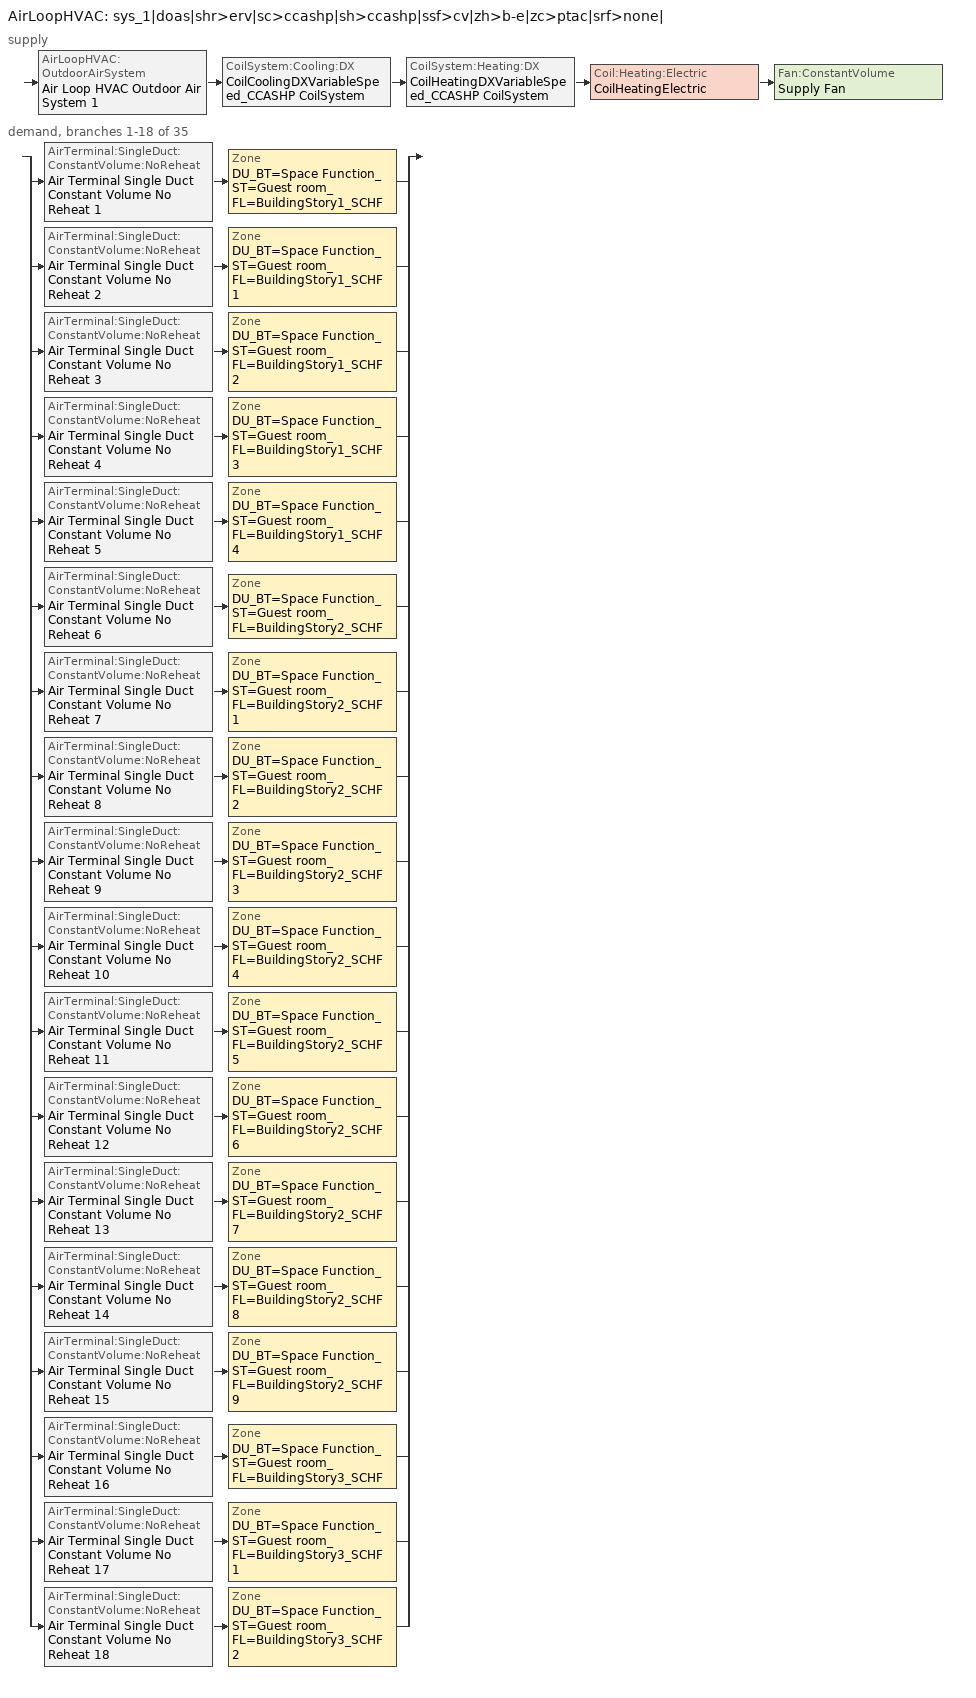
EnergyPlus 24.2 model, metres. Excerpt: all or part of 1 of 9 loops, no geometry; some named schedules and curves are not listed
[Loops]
AirLoopHVAC 'sys_1|doas|shr>erv|sc>ccashp|sh>ccashp|ssf>cv|zh>b-e|zc>ptac|srf>none|'
 supply: AirLoopHVAC:OutdoorAirSystem 'Air Loop HVAC Outdoor Air System 1' > CoilSystem:Cooling:DX 'CoilCoolingDXVariableSpeed_CCASHP CoilSystem' > CoilSystem:Heating:DX 'CoilHeatingDXVariableSpeed_CCASHP CoilSystem' > Coil:Heating:Electric 'CoilHeatingElectric' > Fan:ConstantVolume 'Supply Fan'
 demand, branches 1-18 of 35: split
  | AirTerminal:SingleDuct:ConstantVolume:NoReheat 'Air Terminal Single Duct Constant Volume No Reheat 1' > Zone 'DU_BT=Space Function_ST=Guest room_FL=BuildingStory1_SCHF'
  | AirTerminal:SingleDuct:ConstantVolume:NoReheat 'Air Terminal Single Duct Constant Volume No Reheat 2' > Zone 'DU_BT=Space Function_ST=Guest room_FL=BuildingStory1_SCHF 1'
  | AirTerminal:SingleDuct:ConstantVolume:NoReheat 'Air Terminal Single Duct Constant Volume No Reheat 3' > Zone 'DU_BT=Space Function_ST=Guest room_FL=BuildingStory1_SCHF 2'
  | AirTerminal:SingleDuct:ConstantVolume:NoReheat 'Air Terminal Single Duct Constant Volume No Reheat 4' > Zone 'DU_BT=Space Function_ST=Guest room_FL=BuildingStory1_SCHF 3'
  | AirTerminal:SingleDuct:ConstantVolume:NoReheat 'Air Terminal Single Duct Constant Volume No Reheat 5' > Zone 'DU_BT=Space Function_ST=Guest room_FL=BuildingStory1_SCHF 4'
  | AirTerminal:SingleDuct:ConstantVolume:NoReheat 'Air Terminal Single Duct Constant Volume No Reheat 6' > Zone 'DU_BT=Space Function_ST=Guest room_FL=BuildingStory2_SCHF'
  | AirTerminal:SingleDuct:ConstantVolume:NoReheat 'Air Terminal Single Duct Constant Volume No Reheat 7' > Zone 'DU_BT=Space Function_ST=Guest room_FL=BuildingStory2_SCHF 1'
  | AirTerminal:SingleDuct:ConstantVolume:NoReheat 'Air Terminal Single Duct Constant Volume No Reheat 8' > Zone 'DU_BT=Space Function_ST=Guest room_FL=BuildingStory2_SCHF 2'
  | AirTerminal:SingleDuct:ConstantVolume:NoReheat 'Air Terminal Single Duct Constant Volume No Reheat 9' > Zone 'DU_BT=Space Function_ST=Guest room_FL=BuildingStory2_SCHF 3'
  | AirTerminal:SingleDuct:ConstantVolume:NoReheat 'Air Terminal Single Duct Constant Volume No Reheat 10' > Zone 'DU_BT=Space Function_ST=Guest room_FL=BuildingStory2_SCHF 4'
  | AirTerminal:SingleDuct:ConstantVolume:NoReheat 'Air Terminal Single Duct Constant Volume No Reheat 11' > Zone 'DU_BT=Space Function_ST=Guest room_FL=BuildingStory2_SCHF 5'
  | AirTerminal:SingleDuct:ConstantVolume:NoReheat 'Air Terminal Single Duct Constant Volume No Reheat 12' > Zone 'DU_BT=Space Function_ST=Guest room_FL=BuildingStory2_SCHF 6'
  | AirTerminal:SingleDuct:ConstantVolume:NoReheat 'Air Terminal Single Duct Constant Volume No Reheat 13' > Zone 'DU_BT=Space Function_ST=Guest room_FL=BuildingStory2_SCHF 7'
  | AirTerminal:SingleDuct:ConstantVolume:NoReheat 'Air Terminal Single Duct Constant Volume No Reheat 14' > Zone 'DU_BT=Space Function_ST=Guest room_FL=BuildingStory2_SCHF 8'
  | AirTerminal:SingleDuct:ConstantVolume:NoReheat 'Air Terminal Single Duct Constant Volume No Reheat 15' > Zone 'DU_BT=Space Function_ST=Guest room_FL=BuildingStory2_SCHF 9'
  | AirTerminal:SingleDuct:ConstantVolume:NoReheat 'Air Terminal Single Duct Constant Volume No Reheat 16' > Zone 'DU_BT=Space Function_ST=Guest room_FL=BuildingStory3_SCHF'
  | AirTerminal:SingleDuct:ConstantVolume:NoReheat 'Air Terminal Single Duct Constant Volume No Reheat 17' > Zone 'DU_BT=Space Function_ST=Guest room_FL=BuildingStory3_SCHF 1'
  | AirTerminal:SingleDuct:ConstantVolume:NoReheat 'Air Terminal Single Duct Constant Volume No Reheat 18' > Zone 'DU_BT=Space Function_ST=Guest room_FL=BuildingStory3_SCHF 2'
[ZoneControl:Thermostat] Temperature Difference Between Cutout And Setpoint {deltaC}=0
Name | Zone or ZoneList | Control Type Schedule | Control 1
DU_BT=Space Function_ST=Guest room_FL=BuildingStory1_SCHF Thermostat | DU_BT=Space Function_ST=Guest room_FL=BuildingStory1_SCHF | DU_BT=Space Function_ST=Guest room_FL=BuildingStory1_SCHF Thermostat Schedule | Space Function Guest room Thermostat 83
DU_BT=Space Function_ST=Guest room_FL=BuildingStory1_SCHF 1 Thermostat | DU_BT=Space Function_ST=Guest room_FL=BuildingStory1_SCHF 1 | DU_BT=Space Function_ST=Guest room_FL=BuildingStory1_SCHF 1 Thermostat Schedule | Space Function Guest room Thermostat 86
DU_BT=Space Function_ST=Guest room_FL=BuildingStory1_SCHF 2 Thermostat | DU_BT=Space Function_ST=Guest room_FL=BuildingStory1_SCHF 2 | DU_BT=Space Function_ST=Guest room_FL=BuildingStory1_SCHF 2 Thermostat Schedule | Space Function Guest room Thermostat 93
DU_BT=Space Function_ST=Guest room_FL=BuildingStory1_SCHF 3 Thermostat | DU_BT=Space Function_ST=Guest room_FL=BuildingStory1_SCHF 3 | DU_BT=Space Function_ST=Guest room_FL=BuildingStory1_SCHF 3 Thermostat Schedule | Space Function Guest room Thermostat 94
DU_BT=Space Function_ST=Guest room_FL=BuildingStory1_SCHF 4 Thermostat | DU_BT=Space Function_ST=Guest room_FL=BuildingStory1_SCHF 4 | DU_BT=Space Function_ST=Guest room_FL=BuildingStory1_SCHF 4 Thermostat Schedule | Space Function Guest room Thermostat 97
DU_BT=Space Function_ST=Guest room_FL=BuildingStory2_SCHF Thermostat | DU_BT=Space Function_ST=Guest room_FL=BuildingStory2_SCHF | DU_BT=Space Function_ST=Guest room_FL=BuildingStory2_SCHF Thermostat Schedule | Space Function Guest room Thermostat 71
DU_BT=Space Function_ST=Guest room_FL=BuildingStory2_SCHF 1 Thermostat | DU_BT=Space Function_ST=Guest room_FL=BuildingStory2_SCHF 1 | DU_BT=Space Function_ST=Guest room_FL=BuildingStory2_SCHF 1 Thermostat Schedule | Space Function Guest room Thermostat 74
DU_BT=Space Function_ST=Guest room_FL=BuildingStory2_SCHF 2 Thermostat | DU_BT=Space Function_ST=Guest room_FL=BuildingStory2_SCHF 2 | DU_BT=Space Function_ST=Guest room_FL=BuildingStory2_SCHF 2 Thermostat Schedule | Space Function Guest room Thermostat 75
DU_BT=Space Function_ST=Guest room_FL=BuildingStory2_SCHF 3 Thermostat | DU_BT=Space Function_ST=Guest room_FL=BuildingStory2_SCHF 3 | DU_BT=Space Function_ST=Guest room_FL=BuildingStory2_SCHF 3 Thermostat Schedule | Space Function Guest room Thermostat 76
DU_BT=Space Function_ST=Guest room_FL=BuildingStory2_SCHF 4 Thermostat | DU_BT=Space Function_ST=Guest room_FL=BuildingStory2_SCHF 4 | DU_BT=Space Function_ST=Guest room_FL=BuildingStory2_SCHF 4 Thermostat Schedule | Space Function Guest room Thermostat 80
DU_BT=Space Function_ST=Guest room_FL=BuildingStory2_SCHF 5 Thermostat | DU_BT=Space Function_ST=Guest room_FL=BuildingStory2_SCHF 5 | DU_BT=Space Function_ST=Guest room_FL=BuildingStory2_SCHF 5 Thermostat Schedule | Space Function Guest room Thermostat 95
DU_BT=Space Function_ST=Guest room_FL=BuildingStory2_SCHF 6 Thermostat | DU_BT=Space Function_ST=Guest room_FL=BuildingStory2_SCHF 6 | DU_BT=Space Function_ST=Guest room_FL=BuildingStory2_SCHF 6 Thermostat Schedule | Space Function Guest room Thermostat 96
DU_BT=Space Function_ST=Guest room_FL=BuildingStory2_SCHF 7 Thermostat | DU_BT=Space Function_ST=Guest room_FL=BuildingStory2_SCHF 7 | DU_BT=Space Function_ST=Guest room_FL=BuildingStory2_SCHF 7 Thermostat Schedule | Space Function Guest room Thermostat 99
DU_BT=Space Function_ST=Guest room_FL=BuildingStory2_SCHF 8 Thermostat | DU_BT=Space Function_ST=Guest room_FL=BuildingStory2_SCHF 8 | DU_BT=Space Function_ST=Guest room_FL=BuildingStory2_SCHF 8 Thermostat Schedule | Space Function Guest room Thermostat 100
DU_BT=Space Function_ST=Guest room_FL=BuildingStory2_SCHF 9 Thermostat | DU_BT=Space Function_ST=Guest room_FL=BuildingStory2_SCHF 9 | DU_BT=Space Function_ST=Guest room_FL=BuildingStory2_SCHF 9 Thermostat Schedule | Space Function Guest room Thermostat 105
DU_BT=Space Function_ST=Guest room_FL=BuildingStory3_SCHF Thermostat | DU_BT=Space Function_ST=Guest room_FL=BuildingStory3_SCHF | DU_BT=Space Function_ST=Guest room_FL=BuildingStory3_SCHF Thermostat Schedule | Space Function Guest room Thermostat 72
DU_BT=Space Function_ST=Guest room_FL=BuildingStory3_SCHF 1 Thermostat | DU_BT=Space Function_ST=Guest room_FL=BuildingStory3_SCHF 1 | DU_BT=Space Function_ST=Guest room_FL=BuildingStory3_SCHF 1 Thermostat Schedule | Space Function Guest room Thermostat 78
DU_BT=Space Function_ST=Guest room_FL=BuildingStory3_SCHF 2 Thermostat | DU_BT=Space Function_ST=Guest room_FL=BuildingStory3_SCHF 2 | DU_BT=Space Function_ST=Guest room_FL=BuildingStory3_SCHF 2 Thermostat Schedule | Space Function Guest room Thermostat 79
[ThermostatSetpoint:DualSetpoint] Heating Setpoint Temperature Schedule=NECB-F-Thermostat Setpoint-Heating; Cooling Setpoint Temperature Schedule=NECB-F-Thermostat Setpoint-Cooling
Space Function Guest room Thermostat 83; Space Function Guest room Thermostat 86; Space Function Guest room Thermostat 93; Space Function Guest room Thermostat 94; Space Function Guest room Thermostat 97; Space Function Guest room Thermostat 71; Space Function Guest room Thermostat 74; Space Function Guest room Thermostat 75; Space Function Guest room Thermostat 76; Space Function Guest room Thermostat 80; Space Function Guest room Thermostat 95; Space Function Guest room Thermostat 96; Space Function Guest room Thermostat 99; Space Function Guest room Thermostat 100; Space Function Guest room Thermostat 105; Space Function Guest room Thermostat 72; Space Function Guest room Thermostat 78; Space Function Guest room Thermostat 79
[AirTerminal:SingleDuct:ConstantVolume:NoReheat] Availability Schedule=Always On Discrete; Maximum Air Flow Rate {m3/s}=AutoSize
Air Terminal Single Duct Constant Volume No Reheat 1; Air Terminal Single Duct Constant Volume No Reheat 2; Air Terminal Single Duct Constant Volume No Reheat 3; Air Terminal Single Duct Constant Volume No Reheat 4; Air Terminal Single Duct Constant Volume No Reheat 5; Air Terminal Single Duct Constant Volume No Reheat 6; Air Terminal Single Duct Constant Volume No Reheat 7; Air Terminal Single Duct Constant Volume No Reheat 8; Air Terminal Single Duct Constant Volume No Reheat 9; Air Terminal Single Duct Constant Volume No Reheat 10; Air Terminal Single Duct Constant Volume No Reheat 11; Air Terminal Single Duct Constant Volume No Reheat 12; Air Terminal Single Duct Constant Volume No Reheat 13; Air Terminal Single Duct Constant Volume No Reheat 14; Air Terminal Single Duct Constant Volume No Reheat 15; Air Terminal Single Duct Constant Volume No Reheat 16; Air Terminal Single Duct Constant Volume No Reheat 17; Air Terminal Single Duct Constant Volume No Reheat 18
[ZoneHVAC:Baseboard:Convective:Electric] Availability Schedule=Always On Discrete; Heating Design Capacity {W}=Autosize; Efficiency=1
ZoneHVACBaseboardConvectiveElectric; ZoneHVACBaseboardConvectiveElectric 1; ZoneHVACBaseboardConvectiveElectric 2; ZoneHVACBaseboardConvectiveElectric 3; ZoneHVACBaseboardConvectiveElectric 4; ZoneHVACBaseboardConvectiveElectric 5; ZoneHVACBaseboardConvectiveElectric 6; ZoneHVACBaseboardConvectiveElectric 7; ZoneHVACBaseboardConvectiveElectric 8; ZoneHVACBaseboardConvectiveElectric 9; ZoneHVACBaseboardConvectiveElectric 10; ZoneHVACBaseboardConvectiveElectric 11; ZoneHVACBaseboardConvectiveElectric 12; ZoneHVACBaseboardConvectiveElectric 13; ZoneHVACBaseboardConvectiveElectric 14; ZoneHVACBaseboardConvectiveElectric 15; ZoneHVACBaseboardConvectiveElectric 16; ZoneHVACBaseboardConvectiveElectric 17
[Zone equipment]
DU_BT=Space Function_ST=Guest room_FL=BuildingStory1_SCHF: Air Terminal Single Duct Constant Volume No Reheat 1, ZoneHVACPackagedTerminalAirConditioner, ZoneHVACBaseboardConvectiveElectric
DU_BT=Space Function_ST=Guest room_FL=BuildingStory1_SCHF 1: Air Terminal Single Duct Constant Volume No Reheat 2, ZoneHVACPackagedTerminalAirConditioner 1, ZoneHVACBaseboardConvectiveElectric 1
DU_BT=Space Function_ST=Guest room_FL=BuildingStory1_SCHF 2: Air Terminal Single Duct Constant Volume No Reheat 3, ZoneHVACPackagedTerminalAirConditioner 2, ZoneHVACBaseboardConvectiveElectric 2
DU_BT=Space Function_ST=Guest room_FL=BuildingStory1_SCHF 3: Air Terminal Single Duct Constant Volume No Reheat 4, ZoneHVACPackagedTerminalAirConditioner 3, ZoneHVACBaseboardConvectiveElectric 3
DU_BT=Space Function_ST=Guest room_FL=BuildingStory1_SCHF 4: Air Terminal Single Duct Constant Volume No Reheat 5, ZoneHVACPackagedTerminalAirConditioner 4, ZoneHVACBaseboardConvectiveElectric 4
DU_BT=Space Function_ST=Guest room_FL=BuildingStory2_SCHF: Air Terminal Single Duct Constant Volume No Reheat 6, ZoneHVACPackagedTerminalAirConditioner 5, ZoneHVACBaseboardConvectiveElectric 5
DU_BT=Space Function_ST=Guest room_FL=BuildingStory2_SCHF 1: Air Terminal Single Duct Constant Volume No Reheat 7, ZoneHVACPackagedTerminalAirConditioner 6, ZoneHVACBaseboardConvectiveElectric 6
DU_BT=Space Function_ST=Guest room_FL=BuildingStory2_SCHF 2: Air Terminal Single Duct Constant Volume No Reheat 8, ZoneHVACPackagedTerminalAirConditioner 7, ZoneHVACBaseboardConvectiveElectric 7
DU_BT=Space Function_ST=Guest room_FL=BuildingStory2_SCHF 3: Air Terminal Single Duct Constant Volume No Reheat 9, ZoneHVACPackagedTerminalAirConditioner 8, ZoneHVACBaseboardConvectiveElectric 8
DU_BT=Space Function_ST=Guest room_FL=BuildingStory2_SCHF 4: Air Terminal Single Duct Constant Volume No Reheat 10, ZoneHVACPackagedTerminalAirConditioner 9, ZoneHVACBaseboardConvectiveElectric 9
DU_BT=Space Function_ST=Guest room_FL=BuildingStory2_SCHF 5: Air Terminal Single Duct Constant Volume No Reheat 11, ZoneHVACPackagedTerminalAirConditioner 10, ZoneHVACBaseboardConvectiveElectric 10
DU_BT=Space Function_ST=Guest room_FL=BuildingStory2_SCHF 6: Air Terminal Single Duct Constant Volume No Reheat 12, ZoneHVACPackagedTerminalAirConditioner 11, ZoneHVACBaseboardConvectiveElectric 11
DU_BT=Space Function_ST=Guest room_FL=BuildingStory2_SCHF 7: Air Terminal Single Duct Constant Volume No Reheat 13, ZoneHVACPackagedTerminalAirConditioner 12, ZoneHVACBaseboardConvectiveElectric 12
DU_BT=Space Function_ST=Guest room_FL=BuildingStory2_SCHF 8: Air Terminal Single Duct Constant Volume No Reheat 14, ZoneHVACPackagedTerminalAirConditioner 13, ZoneHVACBaseboardConvectiveElectric 13
DU_BT=Space Function_ST=Guest room_FL=BuildingStory2_SCHF 9: Air Terminal Single Duct Constant Volume No Reheat 15, ZoneHVACPackagedTerminalAirConditioner 14, ZoneHVACBaseboardConvectiveElectric 14
DU_BT=Space Function_ST=Guest room_FL=BuildingStory3_SCHF: Air Terminal Single Duct Constant Volume No Reheat 16, ZoneHVACPackagedTerminalAirConditioner 15, ZoneHVACBaseboardConvectiveElectric 15
DU_BT=Space Function_ST=Guest room_FL=BuildingStory3_SCHF 1: Air Terminal Single Duct Constant Volume No Reheat 17, ZoneHVACPackagedTerminalAirConditioner 16, ZoneHVACBaseboardConvectiveElectric 16
DU_BT=Space Function_ST=Guest room_FL=BuildingStory3_SCHF 2: Air Terminal Single Duct Constant Volume No Reheat 18, ZoneHVACPackagedTerminalAirConditioner 17, ZoneHVACBaseboardConvectiveElectric 17
[Sizing:Zone] Zone Cooling Design Supply Air Temperature Input Method=TemperatureDifference; Zone Cooling Design Supply Air Temperature {C}=13; Zone Cooling Design Supply Air Temperature Difference {deltaC}=11; Zone Heating Design Supply Air Temperature Input Method=TemperatureDifference; Zone Heating Design Supply Air Temperature {C}=43; Zone Heating Design Supply Air Temperature Difference {deltaC}=21; Zone Cooling Design Supply Air Humidity Ratio {kgWater/kgDryAir}=0.0085; Zone Heating Design Supply Air Humidity Ratio {kgWater/kgDryAir}=0.008; Zone Heating Sizing Factor=1.3; Zone Cooling Sizing Factor=1.1; Cooling Design Air Flow Method=DesignDay; Cooling Design Air Flow Rate {m3/s}=0; Cooling Minimum Air Flow per Zone Floor Area {m3/s-m2}=0.000762; Cooling Minimum Air Flow {m3/s}=0; Cooling Minimum Air Flow Fraction=0; Heating Design Air Flow Method=DesignDay; Heating Design Air Flow Rate {m3/s}=0; Heating Maximum Air Flow per Zone Floor Area {m3/s-m2}=0.002032; Heating Maximum Air Flow {m3/s}=0.141576; Heating Maximum Air Flow Fraction=0.3; Account for Dedicated Outdoor Air System=No; Zone Load Sizing Method=Sensible Load Only No Latent Load; Zone Latent Cooling Design Supply Air Humidity Ratio Input Method=HumidityRatioDifference; Zone Cooling Design Supply Air Humidity Ratio Difference {kgWater/kgDryAir}=0.005; Zone Latent Heating Design Supply Air Humidity Ratio Input Method=HumidityRatioDifference; Zone Humidification Design Supply Air Humidity Ratio Difference {kgWater/kgDryAir}=0.005; Type of Space Sum to Use=Coincident
Name | Design Specification Outdoor Air Object
DU_BT=Space Function_ST=Guest room_FL=BuildingStory1_SCHF | DU_BT=Space Function_ST=Guest room_FL=BuildingStory1_SCHF DSOA Space List
DU_BT=Space Function_ST=Guest room_FL=BuildingStory1_SCHF 1 | DU_BT=Space Function_ST=Guest room_FL=BuildingStory1_SCHF 1 DSOA Space List
DU_BT=Space Function_ST=Guest room_FL=BuildingStory1_SCHF 2 | DU_BT=Space Function_ST=Guest room_FL=BuildingStory1_SCHF 2 DSOA Space List
DU_BT=Space Function_ST=Guest room_FL=BuildingStory1_SCHF 3 | DU_BT=Space Function_ST=Guest room_FL=BuildingStory1_SCHF 3 DSOA Space List
DU_BT=Space Function_ST=Guest room_FL=BuildingStory1_SCHF 4 | DU_BT=Space Function_ST=Guest room_FL=BuildingStory1_SCHF 4 DSOA Space List
DU_BT=Space Function_ST=Guest room_FL=BuildingStory2_SCHF | DU_BT=Space Function_ST=Guest room_FL=BuildingStory2_SCHF DSOA Space List
DU_BT=Space Function_ST=Guest room_FL=BuildingStory2_SCHF 1 | DU_BT=Space Function_ST=Guest room_FL=BuildingStory2_SCHF 1 DSOA Space List
DU_BT=Space Function_ST=Guest room_FL=BuildingStory2_SCHF 2 | DU_BT=Space Function_ST=Guest room_FL=BuildingStory2_SCHF 2 DSOA Space List
DU_BT=Space Function_ST=Guest room_FL=BuildingStory2_SCHF 3 | DU_BT=Space Function_ST=Guest room_FL=BuildingStory2_SCHF 3 DSOA Space List
DU_BT=Space Function_ST=Guest room_FL=BuildingStory2_SCHF 4 | DU_BT=Space Function_ST=Guest room_FL=BuildingStory2_SCHF 4 DSOA Space List
DU_BT=Space Function_ST=Guest room_FL=BuildingStory2_SCHF 5 | DU_BT=Space Function_ST=Guest room_FL=BuildingStory2_SCHF 5 DSOA Space List
DU_BT=Space Function_ST=Guest room_FL=BuildingStory2_SCHF 6 | DU_BT=Space Function_ST=Guest room_FL=BuildingStory2_SCHF 6 DSOA Space List
DU_BT=Space Function_ST=Guest room_FL=BuildingStory2_SCHF 7 | DU_BT=Space Function_ST=Guest room_FL=BuildingStory2_SCHF 7 DSOA Space List
DU_BT=Space Function_ST=Guest room_FL=BuildingStory2_SCHF 8 | DU_BT=Space Function_ST=Guest room_FL=BuildingStory2_SCHF 8 DSOA Space List
DU_BT=Space Function_ST=Guest room_FL=BuildingStory2_SCHF 9 | DU_BT=Space Function_ST=Guest room_FL=BuildingStory2_SCHF 9 DSOA Space List
DU_BT=Space Function_ST=Guest room_FL=BuildingStory3_SCHF | DU_BT=Space Function_ST=Guest room_FL=BuildingStory3_SCHF DSOA Space List
DU_BT=Space Function_ST=Guest room_FL=BuildingStory3_SCHF 1 | DU_BT=Space Function_ST=Guest room_FL=BuildingStory3_SCHF 1 DSOA Space List
DU_BT=Space Function_ST=Guest room_FL=BuildingStory3_SCHF 2 | DU_BT=Space Function_ST=Guest room_FL=BuildingStory3_SCHF 2 DSOA Space List
[Controller:MechanicalVentilation]
Controller Mechanical Ventilation 1: Availability Schedule=sys_1|doas|shr>none|sc>ccashp|sh>ccashp|ssf>cv|zh>b-e|zc>ptac|srf>none| Occ Sch; Demand Controlled Ventilation=No; System Outdoor Air Method=ZoneSum; Zone or ZoneList Name 1=DU_BT=Space Function_ST=Guest room_FL=BuildingStory1_SCHF; Design Specification Outdoor Air Object Name 1=Space Function Guest room Ventilation; Zone or ZoneList Name 2=DU_BT=Space Function_ST=Guest room_FL=BuildingStory1_SCHF 1; Design Specification Outdoor Air Object Name 2=Space Function Guest room Ventilation; Zone or ZoneList Name 3=DU_BT=Space Function_ST=Guest room_FL=BuildingStory1_SCHF 2; Design Specification Outdoor Air Object Name 3=Space Function Guest room Ventilation; Zone or ZoneList Name 4=DU_BT=Space Function_ST=Guest room_FL=BuildingStory1_SCHF 3; Design Specification Outdoor Air Object Name 4=Space Function Guest room Ventilation; Zone or ZoneList Name 5=DU_BT=Space Function_ST=Guest room_FL=BuildingStory1_SCHF 4; Design Specification Outdoor Air Object Name 5=Space Function Guest room Ventilation; Zone or ZoneList Name 6=DU_BT=Space Function_ST=Guest room_FL=BuildingStory2_SCHF; Design Specification Outdoor Air Object Name 6=Space Function Guest room Ventilation; Zone or ZoneList Name 7=DU_BT=Space Function_ST=Guest room_FL=BuildingStory2_SCHF 1; Design Specification Outdoor Air Object Name 7=Space Function Guest room Ventilation; Zone or ZoneList Name 8=DU_BT=Space Function_ST=Guest room_FL=BuildingStory2_SCHF 2; Design Specification Outdoor Air Object Name 8=Space Function Guest room Ventilation; Zone or ZoneList Name 9=DU_BT=Space Function_ST=Guest room_FL=BuildingStory2_SCHF 3; Design Specification Outdoor Air Object Name 9=Space Function Guest room Ventilation; Zone or ZoneList Name 10=DU_BT=Space Function_ST=Guest room_FL=BuildingStory2_SCHF 4; Design Specification Outdoor Air Object Name 10=Space Function Guest room Ventilation; Zone or ZoneList Name 11=DU_BT=Space Function_ST=Guest room_FL=BuildingStory2_SCHF 5; Design Specification Outdoor Air Object Name 11=Space Function Guest room Ventilation; Zone or ZoneList Name 12=DU_BT=Space Function_ST=Guest room_FL=BuildingStory2_SCHF 6; Design Specification Outdoor Air Object Name 12=Space Function Guest room Ventilation; Zone or ZoneList Name 13=DU_BT=Space Function_ST=Guest room_FL=BuildingStory2_SCHF 7; Design Specification Outdoor Air Object Name 13=Space Function Guest room Ventilation; Zone or ZoneList Name 14=DU_BT=Space Function_ST=Guest room_FL=BuildingStory2_SCHF 8; Design Specification Outdoor Air Object Name 14=Space Function Guest room Ventilation; Zone or ZoneList Name 15=DU_BT=Space Function_ST=Guest room_FL=BuildingStory2_SCHF 9; Design Specification Outdoor Air Object Name 15=Space Function Guest room Ventilation; Zone or ZoneList Name 16=DU_BT=Space Function_ST=Guest room_FL=BuildingStory3_SCHF; Design Specification Outdoor Air Object Name 16=Space Function Guest room Ventilation; Zone or ZoneList Name 17=DU_BT=Space Function_ST=Guest room_FL=BuildingStory3_SCHF 1; Design Specification Outdoor Air Object Name 17=Space Function Guest room Ventilation; Zone or ZoneList Name 18=DU_BT=Space Function_ST=Guest room_FL=BuildingStory3_SCHF 2; Design Specification Outdoor Air Object Name 18=Space Function Guest room Ventilation; Zone or ZoneList Name 19=DU_BT=Space Function_ST=Guest room_FL=BuildingStory3_SCHF 3; Design Specification Outdoor Air Object Name 19=Space Function Guest room Ventilation; Zone or ZoneList Name 20=DU_BT=Space Function_ST=Guest room_FL=BuildingStory3_SCHF 4; Design Specification Outdoor Air Object Name 20=Space Function Guest room Ventilation; Zone or ZoneList Name 21=DU_BT=Space Function_ST=Guest room_FL=BuildingStory3_SCHF 5; Design Specification Outdoor Air Object Name 21=Space Function Guest room Ventilation; Zone or ZoneList Name 22=DU_BT=Space Function_ST=Guest room_FL=BuildingStory3_SCHF 6; Design Specification Outdoor Air Object Name 22=Space Function Guest room Ventilation; Zone or ZoneList Name 23=DU_BT=Space Function_ST=Guest room_FL=BuildingStory3_SCHF 7; Design Specification Outdoor Air Object Name 23=Space Function Guest room Ventilation; Zone or ZoneList Name 24=DU_BT=Space Function_ST=Guest room_FL=BuildingStory3_SCHF 8; Design Specification Outdoor Air Object Name 24=Space Function Guest room Ventilation; Zone or ZoneList Name 25=DU_BT=Space Function_ST=Guest room_FL=BuildingStory3_SCHF 9; Design Specification Outdoor Air Object Name 25=Space Function Guest room Ventilation; Zone or ZoneList Name 26=DU_BT=Space Function_ST=Guest room_FL=BuildingStory4_SCHF; Design Specification Outdoor Air Object Name 26=Space Function Guest room Ventilation; Zone or ZoneList Name 27=DU_BT=Space Function_ST=Guest room_FL=BuildingStory4_SCHF 1; Design Specification Outdoor Air Object Name 27=Space Function Guest room Ventilation; Zone or ZoneList Name 28=DU_BT=Space Function_ST=Guest room_FL=BuildingStory4_SCHF 2; Design Specification Outdoor Air Object Name 28=Space Function Guest room Ventilation; Zone or ZoneList Name 29=DU_BT=Space Function_ST=Guest room_FL=BuildingStory4_SCHF 3; Design Specification Outdoor Air Object Name 29=Space Function Guest room Ventilation; Zone or ZoneList Name 30=DU_BT=Space Function_ST=Guest room_FL=BuildingStory4_SCHF 4; Design Specification Outdoor Air Object Name 30=Space Function Guest room Ventilation; Zone or ZoneList Name 31=DU_BT=Space Function_ST=Guest room_FL=BuildingStory4_SCHF 5; Design Specification Outdoor Air Object Name 31=Space Function Guest room Ventilation; Zone or ZoneList Name 32=DU_BT=Space Function_ST=Guest room_FL=BuildingStory4_SCHF 6; Design Specification Outdoor Air Object Name 32=Space Function Guest room Ventilation; Zone or ZoneList Name 33=DU_BT=Space Function_ST=Guest room_FL=BuildingStory4_SCHF 7; Design Specification Outdoor Air Object Name 33=Space Function Guest room Ventilation; Zone or ZoneList Name 34=DU_BT=Space Function_ST=Guest room_FL=BuildingStory4_SCHF 8; Design Specification Outdoor Air Object Name 34=Space Function Guest room Ventilation; Zone or ZoneList Name 35=DU_BT=Space Function_ST=Guest room_FL=BuildingStory4_SCHF 9; Design Specification Outdoor Air Object Name 35=Space Function Guest room Ventilation
[DesignSpecification:OutdoorAir]
Space Function Guest room Ventilation: Outdoor Air Method=Sum; Outdoor Air Flow per Person {m3/s-person}=0.00634769; Outdoor Air Flow per Zone Floor Area {m3/s-m2}=0.0003048; Outdoor Air Flow per Zone {m3/s}=0; Outdoor Air Flow Air Changes per Hour {1/hr}=0
[DesignSpecification:OutdoorAir:SpaceList] Space Design Specification Outdoor Air Object Name 1=Space Function Guest room Ventilation
Name | Space Name 1
DU_BT=Space Function_ST=Guest room_FL=BuildingStory1_SCHF DSOA Space List | GuestRoom103
DU_BT=Space Function_ST=Guest room_FL=BuildingStory1_SCHF 1 DSOA Space List | GuestRoom105
DU_BT=Space Function_ST=Guest room_FL=BuildingStory1_SCHF 2 DSOA Space List | GuestRoom101
DU_BT=Space Function_ST=Guest room_FL=BuildingStory1_SCHF 3 DSOA Space List | GuestRoom102
DU_BT=Space Function_ST=Guest room_FL=BuildingStory1_SCHF 4 DSOA Space List | GuestRoom104
DU_BT=Space Function_ST=Guest room_FL=BuildingStory2_SCHF DSOA Space List | GuestRoom214
DU_BT=Space Function_ST=Guest room_FL=BuildingStory2_SCHF 1 DSOA Space List | GuestRoom215_218
DU_BT=Space Function_ST=Guest room_FL=BuildingStory2_SCHF 2 DSOA Space List | GuestRoom224
DU_BT=Space Function_ST=Guest room_FL=BuildingStory2_SCHF 3 DSOA Space List | GuestRoom209_212
DU_BT=Space Function_ST=Guest room_FL=BuildingStory2_SCHF 4 DSOA Space List | GuestRoom220_223
DU_BT=Space Function_ST=Guest room_FL=BuildingStory2_SCHF 5 DSOA Space List | GuestRoom202_205
DU_BT=Space Function_ST=Guest room_FL=BuildingStory2_SCHF 6 DSOA Space List | GuestRoom201
DU_BT=Space Function_ST=Guest room_FL=BuildingStory2_SCHF 7 DSOA Space List | GuestRoom219
DU_BT=Space Function_ST=Guest room_FL=BuildingStory2_SCHF 8 DSOA Space List | GuestRoom213
DU_BT=Space Function_ST=Guest room_FL=BuildingStory2_SCHF 9 DSOA Space List | GuestRoom206_208
DU_BT=Space Function_ST=Guest room_FL=BuildingStory3_SCHF DSOA Space List | GuestRoom315_318
DU_BT=Space Function_ST=Guest room_FL=BuildingStory3_SCHF 1 DSOA Space List | GuestRoom302_305
DU_BT=Space Function_ST=Guest room_FL=BuildingStory3_SCHF 2 DSOA Space List | GuestRoom306_308
[Coil:Heating:Electric] Efficiency=1; Nominal Capacity {W}=Autosize
Name | Availability Schedule
CoilHeatingElectric 1; CoilHeatingElectric 2; CoilHeatingElectric 3; CoilHeatingElectric 4; CoilHeatingElectric 5; CoilHeatingElectric 6; CoilHeatingElectric 7; CoilHeatingElectric 8; CoilHeatingElectric 9; CoilHeatingElectric 10; CoilHeatingElectric 11; CoilHeatingElectric 12; CoilHeatingElectric 13; CoilHeatingElectric 14; CoilHeatingElectric 15; CoilHeatingElectric 16; CoilHeatingElectric 17; CoilHeatingElectric 18 | Always Off Discrete
CoilHeatingElectric | Always On Discrete
[ZoneHVAC:PackagedTerminalAirConditioner] Availability Schedule=Always On Discrete; Cooling Supply Air Flow Rate {m3/s}=Autosize; Heating Supply Air Flow Rate {m3/s}=Autosize; No Load Supply Air Flow Rate {m3/s}=Autosize; No Load Supply Air Flow Rate Control Set To Low Speed=Yes; Cooling Outdoor Air Flow Rate {m3/s}=1e-06; Heating Outdoor Air Flow Rate {m3/s}=1e-06; No Load Outdoor Air Flow Rate {m3/s}=1e-06; Fan Placement=DrawThrough; Supply Air Fan Operating Mode Schedule=Always Off Discrete
Name | Supply Air Fan | Heating Coil | Cooling Coil
ZoneHVACPackagedTerminalAirConditioner | FanOnOff | CoilHeatingElectric 1 | CoilCoolingDXSingleSpeed_PTAC 8kBtu/hr 11.7EER
ZoneHVACPackagedTerminalAirConditioner 1 | FanOnOff 1 | CoilHeatingElectric 2 | CoilCoolingDXSingleSpeed_PTAC 1 8kBtu/hr 11.8EER
ZoneHVACPackagedTerminalAirConditioner 2 | FanOnOff 2 | CoilHeatingElectric 3 | CoilCoolingDXSingleSpeed_PTAC 2 8kBtu/hr 11.7EER
ZoneHVACPackagedTerminalAirConditioner 3 | FanOnOff 3 | CoilHeatingElectric 4 | CoilCoolingDXSingleSpeed_PTAC 3 8kBtu/hr 11.7EER
ZoneHVACPackagedTerminalAirConditioner 4 | FanOnOff 4 | CoilHeatingElectric 5 | CoilCoolingDXSingleSpeed_PTAC 4 8kBtu/hr 11.6EER
ZoneHVACPackagedTerminalAirConditioner 5 | FanOnOff 5 | CoilHeatingElectric 6 | CoilCoolingDXSingleSpeed_PTAC 5 7kBtu/hr 11.9EER
ZoneHVACPackagedTerminalAirConditioner 6 | FanOnOff 6 | CoilHeatingElectric 7 | CoilCoolingDXSingleSpeed_PTAC 6 25kBtu/hr 9.5EER
ZoneHVACPackagedTerminalAirConditioner 7 | FanOnOff 7 | CoilHeatingElectric 8 | CoilCoolingDXSingleSpeed_PTAC 7 7kBtu/hr 11.9EER
ZoneHVACPackagedTerminalAirConditioner 8 | FanOnOff 8 | CoilHeatingElectric 9 | CoilCoolingDXSingleSpeed_PTAC 8 25kBtu/hr 9.5EER
ZoneHVACPackagedTerminalAirConditioner 9 | FanOnOff 9 | CoilHeatingElectric 10 | CoilCoolingDXSingleSpeed_PTAC 9 25kBtu/hr 9.5EER
ZoneHVACPackagedTerminalAirConditioner 10 | FanOnOff 10 | CoilHeatingElectric 11 | CoilCoolingDXSingleSpeed_PTAC 10 25kBtu/hr 9.5EER
ZoneHVACPackagedTerminalAirConditioner 11 | FanOnOff 11 | CoilHeatingElectric 12 | CoilCoolingDXSingleSpeed_PTAC 11 18kBtu/hr 9.5EER
ZoneHVACPackagedTerminalAirConditioner 12 | FanOnOff 12 | CoilHeatingElectric 13 | CoilCoolingDXSingleSpeed_PTAC 12 7kBtu/hr 11.9EER
ZoneHVACPackagedTerminalAirConditioner 13 | FanOnOff 13 | CoilHeatingElectric 14 | CoilCoolingDXSingleSpeed_PTAC 13 7kBtu/hr 11.9EER
ZoneHVACPackagedTerminalAirConditioner 14 | FanOnOff 14 | CoilHeatingElectric 15 | CoilCoolingDXSingleSpeed_PTAC 14 20kBtu/hr 9.5EER
ZoneHVACPackagedTerminalAirConditioner 15 | FanOnOff 15 | CoilHeatingElectric 16 | CoilCoolingDXSingleSpeed_PTAC 15 28kBtu/hr 9.5EER
ZoneHVACPackagedTerminalAirConditioner 16 | FanOnOff 16 | CoilHeatingElectric 17 | CoilCoolingDXSingleSpeed_PTAC 16 28kBtu/hr 9.5EER
ZoneHVACPackagedTerminalAirConditioner 17 | FanOnOff 17 | CoilHeatingElectric 18 | CoilCoolingDXSingleSpeed_PTAC 17 22kBtu/hr 9.5EER
[Fan:OnOff] Availability Schedule=Always On Discrete; Fan Total Efficiency=0.39975; Pressure Rise {Pa}=331.288; Maximum Flow Rate {m3/s}=Autosize; Motor Efficiency=0.615; Motor In Airstream Fraction=1
Name | Fan Power Ratio Function of Speed Ratio Curve | Fan Efficiency Ratio Function of Speed Ratio Curve
FanOnOff | Fan On Off Power Curve | Fan On Off Efficiency Curve
FanOnOff 1 | Fan On Off Power Curve 1 | Fan On Off Efficiency Curve 1
FanOnOff 2 | Fan On Off Power Curve 2 | Fan On Off Efficiency Curve 2
FanOnOff 3 | Fan On Off Power Curve 3 | Fan On Off Efficiency Curve 3
FanOnOff 4 | Fan On Off Power Curve 4 | Fan On Off Efficiency Curve 4
FanOnOff 5 | Fan On Off Power Curve 5 | Fan On Off Efficiency Curve 5
FanOnOff 6 | Fan On Off Power Curve 6 | Fan On Off Efficiency Curve 6
FanOnOff 7 | Fan On Off Power Curve 7 | Fan On Off Efficiency Curve 7
FanOnOff 8 | Fan On Off Power Curve 8 | Fan On Off Efficiency Curve 8
FanOnOff 9 | Fan On Off Power Curve 9 | Fan On Off Efficiency Curve 9
FanOnOff 10 | Fan On Off Power Curve 10 | Fan On Off Efficiency Curve 10
FanOnOff 11 | Fan On Off Power Curve 11 | Fan On Off Efficiency Curve 11
FanOnOff 12 | Fan On Off Power Curve 12 | Fan On Off Efficiency Curve 12
FanOnOff 13 | Fan On Off Power Curve 13 | Fan On Off Efficiency Curve 13
FanOnOff 14 | Fan On Off Power Curve 14 | Fan On Off Efficiency Curve 14
FanOnOff 15 | Fan On Off Power Curve 15 | Fan On Off Efficiency Curve 15
FanOnOff 16 | Fan On Off Power Curve 16 | Fan On Off Efficiency Curve 16
FanOnOff 17 | Fan On Off Power Curve 17 | Fan On Off Efficiency Curve 17
[Coil:Cooling:DX:SingleSpeed] Availability Schedule=Always On Discrete; Gross Rated Total Cooling Capacity {W}=Autosize; Gross Rated Sensible Heat Ratio=Autosize; Rated Air Flow Rate {m3/s}=Autosize; Rated Evaporator Fan Power Per Volume Flow Rate 2017 {W/(m3/s)}=773.3; Rated Evaporator Fan Power Per Volume Flow Rate 2023 {W/(m3/s)}=934.4; Total Cooling Capacity Function of Temperature Curve=DXCOOL-NECB2011-REF-CAPFT; Total Cooling Capacity Function of Flow Fraction Curve=DXCOOL-NECB2011-REF-CAPFFLOW; Energy Input Ratio Function of Temperature Curve=DXCOOL-NECB2011-REF-COOLEIRFT; Energy Input Ratio Function of Flow Fraction Curve=DXCOOL-NECB2011-REF-COOLEIRFFLOW; Part Load Fraction Correlation Curve=DXCOOL-NECB2011-REF-COOLPLFFPLR; Minimum Outdoor Dry-Bulb Temperature for Compressor Operation {C}=-25; Nominal Time for Condensate Removal to Begin {s}=0; Ratio of Initial Moisture Evaporation Rate and Steady State Latent Capacity=0; Maximum Cycling Rate {cycles/hr}=0; Latent Capacity Time Constant {s}=0; Condenser Type=AirCooled; Evaporative Condenser Effectiveness=0.9; Evaporative Condenser Air Flow Rate {m3/s}=Autosize; Evaporative Condenser Pump Rated Power Consumption {W}=Autosize; Crankcase Heater Capacity {W}=1e-06; Maximum Outdoor Dry-Bulb Temperature for Crankcase Heater Operation {C}=10; Basin Heater Capacity {W/K}=0; Basin Heater Setpoint Temperature {C}=2
Name | Gross Rated Cooling COP {W/W}
CoilCoolingDXSingleSpeed_PTAC 8kBtu/hr 11.7EER | 4.02702
CoilCoolingDXSingleSpeed_PTAC 1 8kBtu/hr 11.8EER | 4.05179
CoilCoolingDXSingleSpeed_PTAC 2 8kBtu/hr 11.7EER | 4.03916
CoilCoolingDXSingleSpeed_PTAC 3 8kBtu/hr 11.7EER | 4.0467
CoilCoolingDXSingleSpeed_PTAC 4 8kBtu/hr 11.6EER | 4.01442
CoilCoolingDXSingleSpeed_PTAC 5 7kBtu/hr 11.9EER; CoilCoolingDXSingleSpeed_PTAC 7 7kBtu/hr 11.9EER; CoilCoolingDXSingleSpeed_PTAC 12 7kBtu/hr 11.9EER; CoilCoolingDXSingleSpeed_PTAC 13 7kBtu/hr 11.9EER | 4.09948
CoilCoolingDXSingleSpeed_PTAC 6 25kBtu/hr 9.5EER; CoilCoolingDXSingleSpeed_PTAC 8 25kBtu/hr 9.5EER; CoilCoolingDXSingleSpeed_PTAC 9 25kBtu/hr 9.5EER; CoilCoolingDXSingleSpeed_PTAC 10 25kBtu/hr 9.5EER; CoilCoolingDXSingleSpeed_PTAC 11 18kBtu/hr 9.5EER; CoilCoolingDXSingleSpeed_PTAC 14 20kBtu/hr 9.5EER; CoilCoolingDXSingleSpeed_PTAC 15 28kBtu/hr 9.5EER; CoilCoolingDXSingleSpeed_PTAC 16 28kBtu/hr 9.5EER; CoilCoolingDXSingleSpeed_PTAC 17 22kBtu/hr 9.5EER | 3.3002
[AirLoopHVAC]
sys_1|doas|shr>erv|sc>ccashp|sh>ccashp|ssf>cv|zh>b-e|zc>ptac|srf>none|: Design Supply Air Flow Rate {m3/s}=AutoSize; Design Return Air Flow Fraction of Supply Air Flow=1
[Sizing:System]
sys_1|doas|shr>erv|sc>ccashp|sh>ccashp|ssf>cv|zh>b-e|zc>ptac|srf>none|: Type of Load to Size On=VentilationRequirement; Design Outdoor Air Flow Rate {m3/s}=Autosize; Central Heating Maximum System Air Flow Ratio=1; Preheat Design Temperature {C}=7; Preheat Design Humidity Ratio {kgWater/kgDryAir}=0.008; Precool Design Temperature {C}=13; Precool Design Humidity Ratio {kgWater/kgDryAir}=0.008; Central Cooling Design Supply Air Temperature {C}=13; Central Heating Design Supply Air Temperature {C}=22; Type of Zone Sum to Use=NonCoincident; 100% Outdoor Air in Cooling=Yes; 100% Outdoor Air in Heating=Yes; Central Cooling Design Supply Air Humidity Ratio {kgWater/kgDryAir}=0.0085; Central Heating Design Supply Air Humidity Ratio {kgWater/kgDryAir}=0.008; Cooling Supply Air Flow Rate Method=DesignDay; Cooling Supply Air Flow Rate {m3/s}=0; Cooling Supply Air Flow Rate Per Floor Area {m3/s-m2}=0.00996765; Cooling Fraction of Autosized Cooling Supply Air Flow Rate=1; Cooling Supply Air Flow Rate Per Unit Cooling Capacity {m3/s-W}=3.94755e-05; Heating Supply Air Flow Rate Method=DesignDay; Heating Supply Air Flow Rate {m3/s}=0; Heating Supply Air Flow Rate Per Floor Area {m3/s-m2}=0.00996765; Heating Fraction of Autosized Heating Supply Air Flow Rate=1; Heating Fraction of Autosized Cooling Supply Air Flow Rate=1; Heating Supply Air Flow Rate Per Unit Heating Capacity {m3/s-W}=3.15882e-05; System Outdoor Air Method=ZoneSum; Zone Maximum Outdoor Air Fraction=1; Cooling Design Capacity Method=CoolingDesignCapacity; Cooling Design Capacity {W}=Autosize; Cooling Design Capacity Per Floor Area {W/m2}=234.7; Fraction of Autosized Cooling Design Capacity=1; Heating Design Capacity Method=HeatingDesignCapacity; Heating Design Capacity {W}=Autosize; Heating Design Capacity Per Floor Area {W/m2}=157; Fraction of Autosized Heating Design Capacity=1; Central Cooling Capacity Control Method=OnOff; Occupant Diversity=Autosize
[Controller:OutdoorAir]
Controller Outdoor Air 1: Minimum Outdoor Air Flow Rate {m3/s}=Autosize; Maximum Outdoor Air Flow Rate {m3/s}=Autosize; Economizer Control Type=NoEconomizer; Economizer Control Action Type=ModulateFlow; Economizer Maximum Limit Dry-Bulb Temperature {C}=28; Economizer Maximum Limit Enthalpy {J/kg}=64000; Economizer Minimum Limit Dry-Bulb Temperature {C}=-100; Lockout Type=NoLockout; Minimum Limit Type=FixedMinimum; Minimum Outdoor Air Schedule=sys_1|doas|shr>none|sc>ccashp|sh>ccashp|ssf>cv|zh>b-e|zc>ptac|srf>none| Occ Sch; Mechanical Ventilation Controller=Controller Mechanical Ventilation 1; High Humidity Control=No; High Humidity Outdoor Air Flow Ratio=1; Control High Indoor Humidity Based on Outdoor Humidity Ratio=Yes; Heat Recovery Bypass Control Type=BypassWhenWithinEconomizerLimits; Economizer Operation Staging=InterlockedWithMechanicalCooling
[HeatExchanger:AirToAir:SensibleAndLatent]
sys_1|doas|shr>none|sc>ccashp|sh>ccashp|ssf>cv|zh>b-e|zc>ptac|srf>none| ERV: Availability Schedule=Always On Discrete; Nominal Supply Air Flow Rate {m3/s}=Autosize; Sensible Effectiveness at 100% Heating Air Flow=0.5; Latent Effectiveness at 100% Heating Air Flow=0.5; Sensible Effectiveness at 100% Cooling Air Flow=0.5; Latent Effectiveness at 100% Cooling Air Flow=0.5; Nominal Electric Power {W}=1065.8; Supply Air Outlet Temperature Control=Yes; Heat Exchanger Type=Rotary; Frost Control Type=ExhaustOnly; Threshold Temperature {C}=-23.3; Initial Defrost Time Fraction=0.167; Rate of Defrost Time Fraction Increase {1/K}=1.44; Economizer Lockout=Yes; Sensible Effectiveness of Heating Air Flow Curve=sys_1|doas|shr>none|sc>ccashp|sh>ccashp|ssf>cv|zh>b-e|zc>ptac|srf>none| ERV_SensHeatEff 1; Latent Effectiveness of Heating Air Flow Curve=sys_1|doas|shr>none|sc>ccashp|sh>ccashp|ssf>cv|zh>b-e|zc>ptac|srf>none| ERV_LatHeatEff 1; Sensible Effectiveness of Cooling Air Flow Curve=sys_1|doas|shr>none|sc>ccashp|sh>ccashp|ssf>cv|zh>b-e|zc>ptac|srf>none| ERV_SensCoolEff 1; Latent Effectiveness of Cooling Air Flow Curve=sys_1|doas|shr>none|sc>ccashp|sh>ccashp|ssf>cv|zh>b-e|zc>ptac|srf>none| ERV_LatCoolEff 1
[SetpointManager:OutdoorAirPretreat]
Setpoint Manager Outdoor Air Pretreat 1: Control Variable=Temperature; Minimum Setpoint Temperature {C}=-99; Maximum Setpoint Temperature {C}=99; Minimum Setpoint Humidity Ratio {kgWater/kgDryAir}=1e-05; Maximum Setpoint Humidity Ratio {kgWater/kgDryAir}=1; Setpoint Node or NodeList=sys_1|doas|shr>none|sc>ccashp|sh>ccashp|ssf>cv|zh>b-e|zc>ptac|srf>none| ERV Primary Outlet Air Node
[SetpointManager:MixedAir] Control Variable=Temperature
Name | Setpoint Node or NodeList
sys_1|doas|shr>erv|sc>ccashp|sh>ccashp|ssf>cv|zh>b-e|zc>ptac|srf>none| Mixed Air Node OS Default SPM | sys_1|doas|shr>erv|sc>ccashp|sh>ccashp|ssf>cv|zh>b-e|zc>ptac|srf>none| Mixed Air Node
CoilCoolingDXVariableSpeed_CCASHP Outlet Air Node OS Default SPM | CoilCoolingDXVariableSpeed_CCASHP Outlet Air Node
CoilHeatingDXVariableSpeed_CCASHP Outlet Air Node OS Default SPM | CoilHeatingDXVariableSpeed_CCASHP Outlet Air Node
CoilHeatingElectric Outlet Air Node OS Default SPM | CoilHeatingElectric Outlet Air Node
[CoilSystem:Cooling:DX]
CoilCoolingDXVariableSpeed_CCASHP CoilSystem: Cooling Coil=CoilCoolingDXVariableSpeed_CCASHP
[Coil:Cooling:DX:VariableSpeed]
CoilCoolingDXVariableSpeed_CCASHP: Number of Speeds=1; Nominal Speed Level=1; Gross Rated Total Cooling Capacity At Selected Nominal Speed Level {W}=37982; Rated Air Flow Rate At Selected Nominal Speed Level {m3/s}=AutoSize; Nominal Time for Condensate to Begin Leaving the Coil {s}=0; Initial Moisture Evaporation Rate Divided by Steady-State AC Latent Capacity=0; Maximum Cycling Rate {cycles/hr}=2.5; Latent Capacity Time Constant {s}=60; Fan Delay Time {s}=60; Energy Part Load Fraction Curve=Mitsubishi Hyper Heating VRF Outdoor Unit CPLFFPLR curve; Condenser Type=AirCooled; Evaporative Condenser Pump Rated Power Consumption {W}=0; Crankcase Heater Capacity {W}=1e-06; Maximum Outdoor Dry-Bulb Temperature for Crankcase Heater Operation {C}=10; Minimum Outdoor Dry-Bulb Temperature for Compressor Operation {C}=-25; Basin Heater Capacity {W/K}=0; Basin Heater Setpoint Temperature {C}=2; Speed Reference Unit Gross Rated Total Cooling Capacity 1 {W}=8914.19; Speed Reference Unit Gross Rated Sensible Heat Ratio 1=0.79; Speed Reference Unit Gross Rated Cooling COP 1 {W/W}=3.68; Speed Reference Unit Rated Air Flow Rate 1 {m3/s}=0.944; Speed Rated Evaporator Fan Power Per Volume Flow Rate 2017 1 {W/(m3/s)}=773.3; Speed Rated Evaporator Fan Power Per Volume Flow Rate 2023 1 {W/(m3/s)}=934.4; Speed Total Cooling Capacity Function of Temperature Curve Name 1=Mitsubishi Hyper Heating VRF Outdoor Unit CCAPFT curve; Speed Total Cooling Capacity Function of Air Flow Fraction Curve Name 1=Mitsubishi Hyper Heating VRF Outdoor Unit CCAPFFF curve; Speed Energy Input Ratio Function of Temperature Curve Name 1=Mitsubishi Hyper Heating VRF Outdoor Unit CEIRFT curve; Speed Energy Input Ratio Function of Air Flow Fraction Curve Name 1=Mitsubishi Hyper Heating VRF Outdoor Unit CEIRFFF curve
[CoilSystem:Heating:DX]
CoilHeatingDXVariableSpeed_CCASHP CoilSystem: Heating Coil=CoilHeatingDXVariableSpeed_CCASHP
[Coil:Heating:DX:VariableSpeed]
CoilHeatingDXVariableSpeed_CCASHP: Number of Speeds=1; Nominal Speed Level=1; Rated Heating Capacity At Selected Nominal Speed Level {W}=37982; Rated Air Flow Rate At Selected Nominal Speed Level {m3/s}=AutoSize; Energy Part Load Fraction Curve=Mitsubishi Hyper Heating VRF Outdoor Unit HPLFFPLR curve; Defrost Energy Input Ratio Function of Temperature Curve=Mitsubishi Hyper Heating VRF Outdoor Unit Defrost HEIRFT curve; Minimum Outdoor Dry-Bulb Temperature for Compressor Operation {C}=-25; Maximum Outdoor Dry-Bulb Temperature for Defrost Operation {C}=5; Crankcase Heater Capacity {W}=1e-06; Maximum Outdoor Dry-Bulb Temperature for Crankcase Heater Operation {C}=10; Defrost Strategy=ReverseCycle; Defrost Control=OnDemand; Defrost Time Period Fraction=0.166667; Resistive Defrost Heater Capacity {W}=AutoSize; Speed Reference Unit Gross Rated Heating Capacity 1 {W}=9124.85; Speed Reference Unit Gross Rated Heating COP 1 {W/W}=4.58421; Speed Reference Unit Rated Air Flow Rate 1 {m3/s}=0.653; Speed Rated Supply Air Fan Power Per Volume Flow Rate 2017 1 {W/(m3/s)}=773.3; Speed Rated Supply Air Fan Power Per Volume Flow Rate 2023 1 {W/(m3/s)}=934.4; Speed Heating Capacity Function of Temperature Curve Name 1=Mitsubishi Hyper Heating VRF Outdoor Unit HCAPFT curve; Speed Total  Heating Capacity Function of Air Flow Fraction Curve Name 1=Mitsubishi Hyper Heating VRF Outdoor Unit HCAPFFF curve; Speed Energy Input Ratio Function of Temperature Curve Name 1=Mitsubishi Hyper Heating VRF Outdoor Unit HEIRFT curve; Speed Energy Input Ratio Function of Air Flow Fraction Curve Name 1=Mitsubishi Hyper Heating VRF Outdoor Unit HEIRFFF curve
[Fan:ConstantVolume]
Supply Fan: Availability Schedule=sys_1|doas|shr>none|sc>ccashp|sh>ccashp|ssf>cv|zh>b-e|zc>ptac|srf>none| Occ Sch; Fan Total Efficiency=0.39975; Pressure Rise {Pa}=640; Maximum Flow Rate {m3/s}=AutoSize; Motor Efficiency=0.615; Motor In Airstream Fraction=1
[SetpointManager:Scheduled]
Setpoint Manager Scheduled 1: Control Variable=Temperature; Schedule=Schedule Ruleset 3; Setpoint Node or NodeList=sys_1|doas|shr>erv|sc>ccashp|sh>ccashp|ssf>cv|zh>b-e|zc>ptac|srf>none| Supply Outlet Node
[Schedule:Compact]
DU_BT=Space Function_ST=Guest room_FL=BuildingStory1_SCHF Thermostat Schedule; DU_BT=Space Function_ST=Guest room_FL=BuildingStory1_SCHF 1 Thermostat Schedule; DU_BT=Space Function_ST=Guest room_FL=BuildingStory1_SCHF 2 Thermostat Schedule; DU_BT=Space Function_ST=Guest room_FL=BuildingStory1_SCHF 3 Thermostat Schedule; DU_BT=Space Function_ST=Guest room_FL=BuildingStory1_SCHF 4 Thermostat Schedule; DU_BT=Space Function_ST=Guest room_FL=BuildingStory2_SCHF Thermostat Schedule; DU_BT=Space Function_ST=Guest room_FL=BuildingStory2_SCHF 1 Thermostat Schedule; DU_BT=Space Function_ST=Guest room_FL=BuildingStory2_SCHF 2 Thermostat Schedule; DU_BT=Space Function_ST=Guest room_FL=BuildingStory2_SCHF 3 Thermostat Schedule; DU_BT=Space Function_ST=Guest room_FL=BuildingStory2_SCHF 4 Thermostat Schedule; DU_BT=Space Function_ST=Guest room_FL=BuildingStory2_SCHF 5 Thermostat Schedule; DU_BT=Space Function_ST=Guest room_FL=BuildingStory2_SCHF 6 Thermostat Schedule; DU_BT=Space Function_ST=Guest room_FL=BuildingStory2_SCHF 7 Thermostat Schedule; DU_BT=Space Function_ST=Guest room_FL=BuildingStory2_SCHF 8 Thermostat Schedule; DU_BT=Space Function_ST=Guest room_FL=BuildingStory2_SCHF 9 Thermostat Schedule; DU_BT=Space Function_ST=Guest room_FL=BuildingStory3_SCHF Thermostat Schedule; DU_BT=Space Function_ST=Guest room_FL=BuildingStory3_SCHF 1 Thermostat Schedule; DU_BT=Space Function_ST=Guest room_FL=BuildingStory3_SCHF 2 Thermostat Schedule: Through: 12/31, For: AllDays, Until: 24:00, 4
[Schedule:Constant]
Always Off Discrete: Hourly Value=0
[Curve:Exponent] Coefficient1 Constant=1; Coefficient2 Constant=0; Coefficient3 Constant=0; Minimum Value of x {BasedOnField A2}=0; Maximum Value of x {BasedOnField A2}=1
Fan On Off Power Curve; Fan On Off Power Curve 1; Fan On Off Power Curve 2; Fan On Off Power Curve 3; Fan On Off Power Curve 4; Fan On Off Power Curve 5; Fan On Off Power Curve 6; Fan On Off Power Curve 7; Fan On Off Power Curve 8; Fan On Off Power Curve 9; Fan On Off Power Curve 10; Fan On Off Power Curve 11; Fan On Off Power Curve 12; Fan On Off Power Curve 13; Fan On Off Power Curve 14; Fan On Off Power Curve 15; Fan On Off Power Curve 16; Fan On Off Power Curve 17
[Curve:Cubic] Maximum Value of x {BasedOnField A2}=1
Name | Coefficient1 Constant | Coefficient2 x | Coefficient3 x**2 | Coefficient4 x**3 | Minimum Value of x {BasedOnField A2}
Fan On Off Efficiency Curve; Fan On Off Efficiency Curve 1; Fan On Off Efficiency Curve 2; Fan On Off Efficiency Curve 3; Fan On Off Efficiency Curve 4; Fan On Off Efficiency Curve 5; Fan On Off Efficiency Curve 6; Fan On Off Efficiency Curve 7; Fan On Off Efficiency Curve 8; Fan On Off Efficiency Curve 9; Fan On Off Efficiency Curve 10; Fan On Off Efficiency Curve 11; Fan On Off Efficiency Curve 12; Fan On Off Efficiency Curve 13; Fan On Off Efficiency Curve 14; Fan On Off Efficiency Curve 15; Fan On Off Efficiency Curve 16; Fan On Off Efficiency Curve 17 | 1 | 0 | 0 | 0 | 0
DXCOOL-NECB2011-REF-COOLPLFFPLR | 0.0277 | 4.9151 | -8.184 | 4.2702 | 0.7
[Curve:Biquadratic] Minimum Value of x {BasedOnField A2}=13; Maximum Value of x {BasedOnField A2}=24; Minimum Value of y {BasedOnField A3}=24; Maximum Value of y {BasedOnField A3}=46
Name | Coefficient1 Constant | Coefficient2 x | Coefficient3 x**2 | Coefficient4 y | Coefficient5 y**2 | Coefficient6 x*y
DXCOOL-NECB2011-REF-CAPFT | 0.867905 | 0.0142459 | 0.00055436 | -0.0075575 | 3.3e-05 | -0.0001918
DXCOOL-NECB2011-REF-COOLEIRFT | 0.114171 | 0.0281822 | -0.0004199 | 0.0214108 | 0.000161028 | -0.000679104
[Curve:Quadratic] Minimum Value of x {BasedOnField A2}=0.5; Maximum Value of x {BasedOnField A2}=1.5
Name | Coefficient1 Constant | Coefficient2 x | Coefficient3 x**2
DXCOOL-NECB2011-REF-CAPFFLOW | 0.8 | 0.2 | 0
DXCOOL-NECB2011-REF-COOLEIRFFLOW | 1.1552 | -0.1808 | 0.0256
[Table:Lookup]
sys_1|doas|shr>none|sc>ccashp|sh>ccashp|ssf>cv|zh>b-e|zc>ptac|srf>none| ERV_SensHeatEff 1: sys_1|doas|shr>none|sc>ccashp|sh>ccashp|ssf>cv|zh>b-e|zc>ptac|srf>none| ERV_SensHeatEff 1 Independent Variable List, DivisorOnly, 0.5, 0, 10, Dimensionless, 0.5, 0.5
